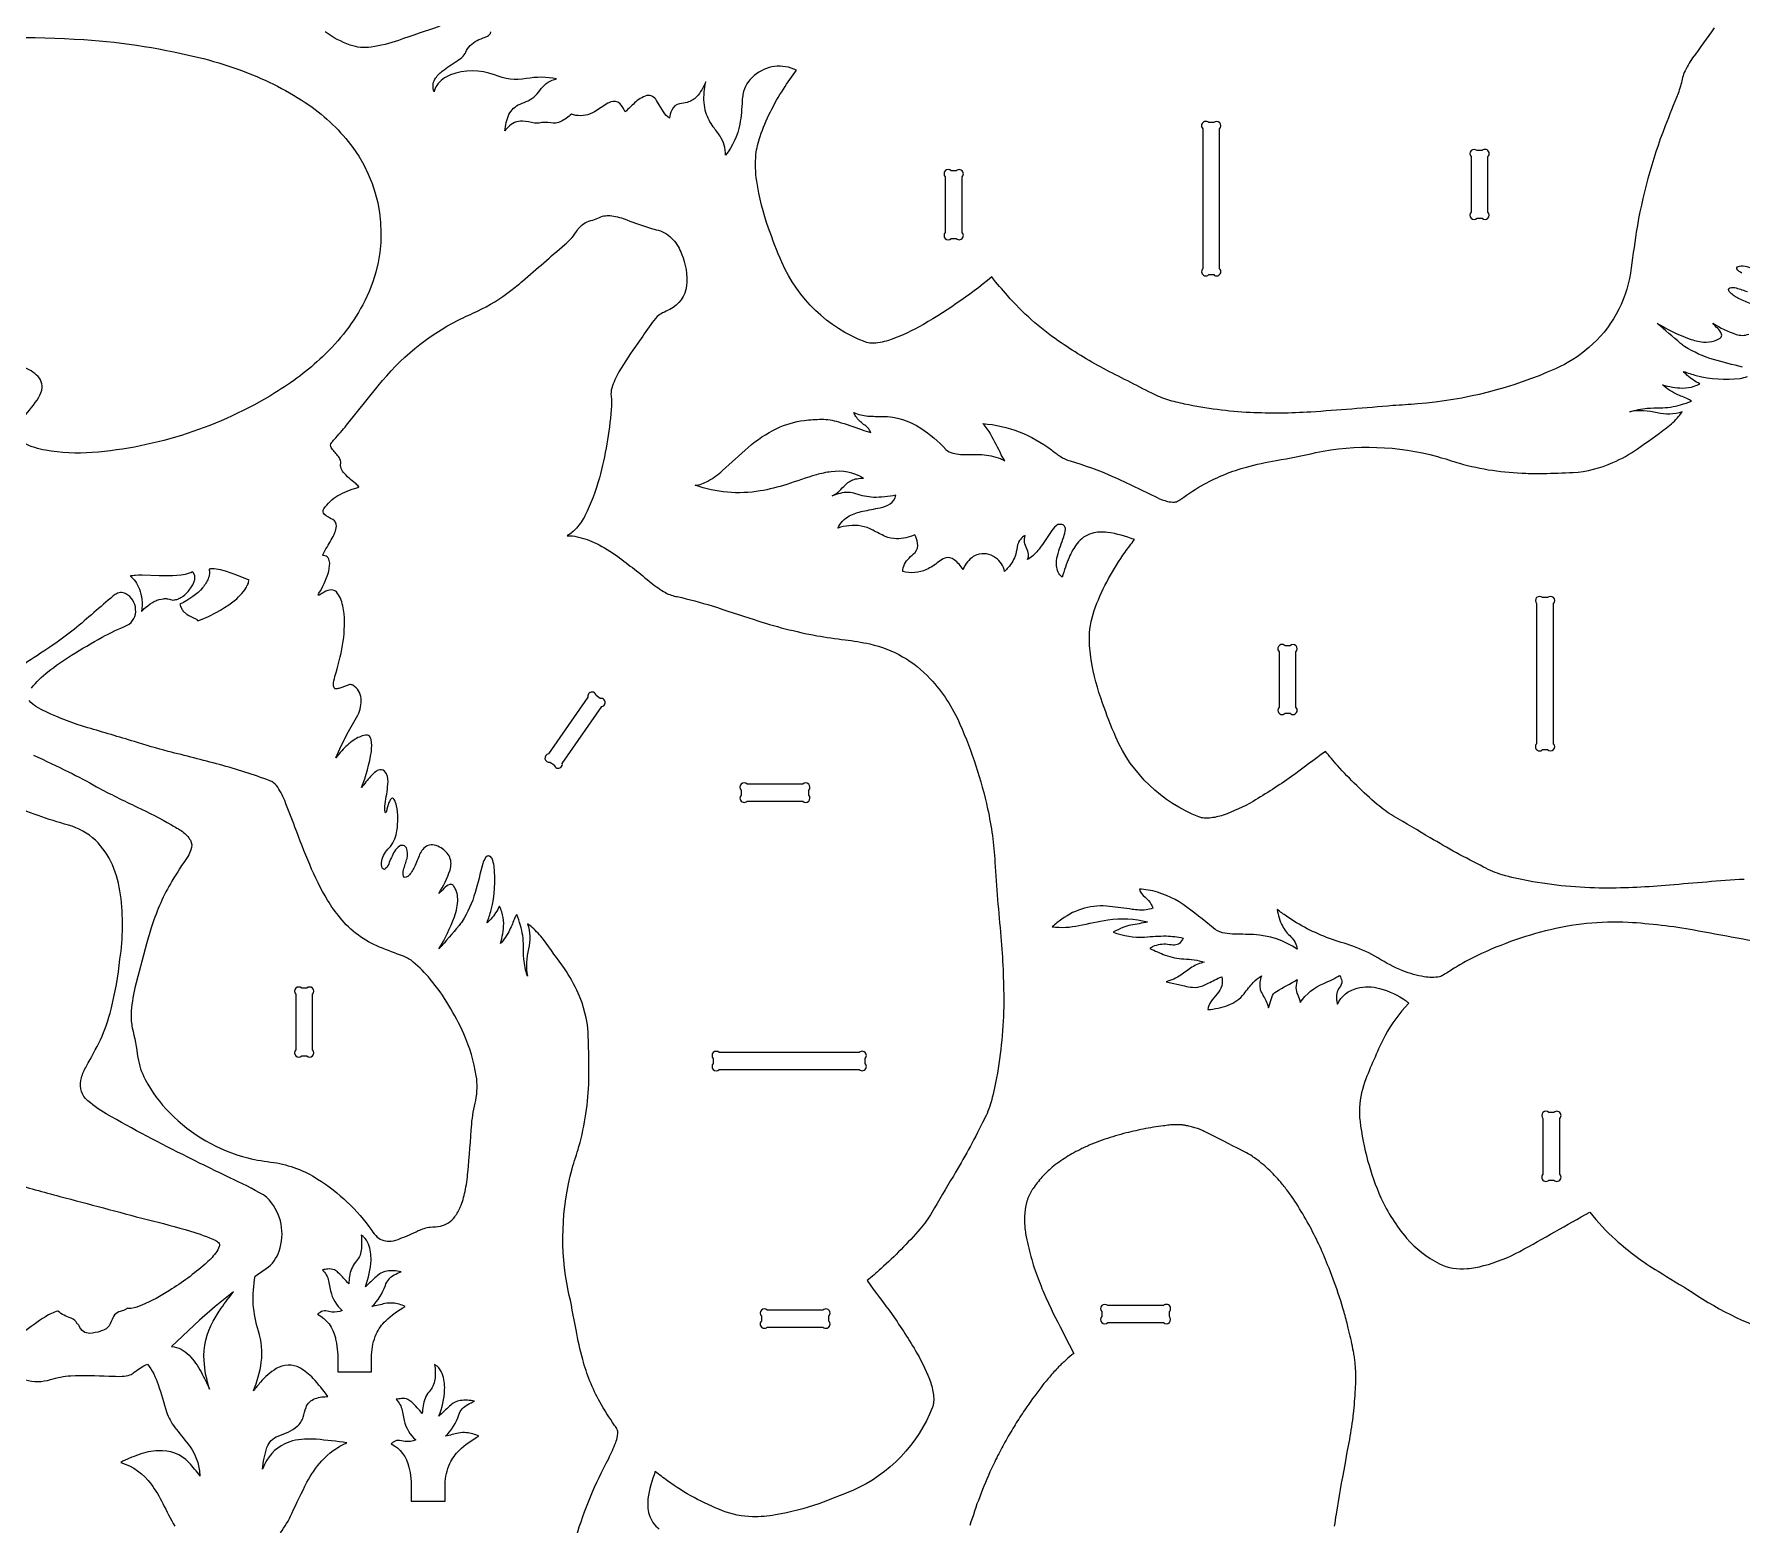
# Model space of a CAD drawing. Extents: x 49 to 80.6, y 29 to 55.4.
# Drawn here: x 61.24 to 73.88, y 35.57 to 46.6 of the extents above; entities that cross this region are included whole.
import ezdxf

# ---------------------------------------------------------------- set-up
doc = ezdxf.new("R2010")
doc.units = 0
doc.header["$MEASUREMENT"] = 0
doc.layers.get('0').update_dxf_attribs({"linetype": 'CONTINUOUS'})

msp = doc.modelspace()

# ---------------------------------------------------------------- linework, layer by layer
for points in [[(64.246, 46.663, 0.003925), (63.94, 46.559, -0.047624), (63.739, 46.509, -0.122497), (63.583, 46.524, -0.073814), (63.398, 46.622, -0.089923)], [(73.678, 46.651, -0.001808), (73.519, 46.43, 0.048267), (73.456, 46.32, 0.053543), (73.442, 46.273, -0.032799), (73.411, 46.166, -0.001182), (73.315, 45.926, 0.050203), (73.101, 45.139, -0.001096), (73.058, 44.837, -0.179531), (72.75, 44.285, -0.075982), (72.504, 44.129, -0.086689), (71.482, 43.869, -0.006698), (71.3, 43.856, -0.00483), (70.692, 43.808, -0.025308), (70.244, 43.804, -0.039353), (69.759, 43.867, -0.013854), (69.634, 43.898, -0.040061), (69.517, 43.947, -0.00145), (69.158, 44.13, -0.025729), (68.826, 44.333, -0.060129), (68.447, 44.671, -0.015158), (68.331, 44.808, -0.044175), (67.79, 44.437, -0.045913), (67.566, 44.338, -0.079791), (67.441, 44.318, -0.074661), (67.394, 44.327, -0.198744), (66.777, 44.917, -0.010998), (66.679, 45.168, -0.047383), (66.592, 45.517, -0.060687), (66.586, 45.714, -0.057482), (66.617, 45.848, -0.062522), (66.79, 46.199, -0.017087), (66.885, 46.338, 0.300286), (66.574, 46.299, 0.184286), (66.49, 46.159, 0.032509), (66.484, 46.114, -0.028759), (66.467, 45.938, -0.125891), (66.36, 45.709, 0.158118), (66.32, 45.851, 0.012289), (66.27, 45.919, -0.079871), (66.216, 46.024, -0.091742), (66.203, 46.175, -0.025713), (66.214, 46.252, -0.084534), (66.147, 46.141, -0.134701), (66.077, 46.1, -0.016605), (66.021, 46.09, 0.2525), (65.963, 46.042, 0.059575), (65.945, 45.982, -0.07477), (65.903, 46.029), (65.85, 46.115, 0.318047), (65.778, 46.15, 0.115857), (65.688, 46.096, 0.017302), (65.619, 46.029, 0.1015), (65.578, 46.091, 0.282727), (65.512, 46.103, 0.045738), (65.491, 46.093), (65.391, 46.031, -0.18395), (65.253, 46.004, -0.049964), (65.221, 46.014, -0.067609), (65.142, 45.958, -0.167125), (65.067, 45.948, 0.112454), (64.981, 45.947, -0.06006), (64.946, 45.947, 0.031409), (64.858, 45.96, 0.224368), (64.751, 45.917, 0.043079), (64.728, 45.889, -0.093148), (64.758, 46.01, -0.173538), (64.84, 46.088, 0.009954), (64.899, 46.112, 0.132246), (64.997, 46.202, -0.191244), (65.111, 46.274, 0.094208), (64.887, 46.276, -0.15346), (64.65, 46.305, 0.17786), (64.325, 46.303, 0.151126), (64.224, 46.226, 0.082325), (64.204, 46.179, -0.241662), (64.21, 46.271, -0.092711), (64.264, 46.331, -0.019299), (64.373, 46.406, 0.042738), (64.419, 46.443, 0.082819), (64.443, 46.483, -0.170782), (64.536, 46.565, -0.005428), (64.598, 46.589, 0.234932), (64.624, 46.621, 0.35305)], [(60.458, 46.559, -0.032685), (61.612, 46.565, -0.04507), (62.496, 46.424, -0.023575), (62.797, 46.329, -0.058692), (63.277, 46.081, -0.080834), (63.603, 45.766, -0.283166), (63.691, 44.631, -0.088092), (63.378, 44.218, -0.05292), (63.026, 43.95, -0.118379), (61.674, 43.508, -0.059823), (61.328, 43.525, -0.074183), (61.172, 43.576, -0.043802)], [(65.255, 35.484, -0.049842), (65.496, 36.064, 0.025525), (65.548, 36.182, 0.033711), (65.561, 36.228, 0.046653), (65.563, 36.263, 0.087821), (65.56, 36.277, 0.044113), (65.54, 36.309, -0.023513), (65.43, 36.482, -0.05953), (65.304, 36.796, -0.0271), (65.255, 37.016, 0.007058), (65.197, 37.307, -0.118436), (65.226, 38.208, -0.00786), (65.276, 38.372, 0.061214), (65.349, 38.864, 0.012751), (65.35, 38.99, 0.00818), (65.344, 39.213, 0.089353), (65.271, 39.507, 0.051449), (65.168, 39.689, 0.005478), (65.013, 39.905, 0.046223), (64.93, 39.994, 0.026547), (64.895, 40.02, -0.139855), (64.903, 39.836, 0.096415), (64.894, 39.633, -0.049384), (64.868, 39.762, -0.020224), (64.866, 39.857, 0.067289), (64.843, 40.009, 0.014824), (64.816, 40.09, 0.05435), (64.802, 40.065, -0.011044), (64.763, 39.975, -0.063442), (64.695, 39.874, 0.065799), (64.719, 40.022, 0.087486), (64.705, 40.11, 0.025091), (64.688, 40.151, -0.067829), (64.624, 40.056, -0.031851), (64.596, 40.029, 0.018936), (64.627, 40.124, 0.088965), (64.648, 40.448, 0.056015), (64.633, 40.503, 0.243935), (64.61, 40.523, 0.265649), (64.585, 40.511, 0.077454), (64.564, 40.466, -0.005669), (64.508, 40.253, -0.069677), (64.411, 40.038, -0.023659), (64.389, 40.008, -0.004465), (64.24, 39.835, 0.043572), (64.354, 40.073, 0.087449), (64.379, 40.206, 0.146573), (64.348, 40.303, 0.17072), (64.33, 40.313, 0.114481), (64.32, 40.312, 0.107313), (64.277, 40.282, -0.047605), (64.238, 40.246, 0.066233), (64.322, 40.419, 0.174072), (64.32, 40.513, 0.142602), (64.256, 40.582, 0.075809), (64.205, 40.604, 0.288194), (64.121, 40.572, 0.073331), (64.097, 40.535, -0.014135), (64.059, 40.442, -0.085914), (64.014, 40.376, -0.162564), (63.99, 40.364, -0.31879), (63.977, 40.374, -0.128668), (63.977, 40.42, 0.008326), (64.004, 40.505, 0.159985), (63.999, 40.582, 0.216479), (63.977, 40.6, 0.216479), (63.949, 40.596, 0.132103), (63.91, 40.557, 0.032337), (63.868, 40.463, -0.154521), (63.837, 40.424, -0.348588), (63.823, 40.429, -0.119184), (63.816, 40.444, -0.186766), (63.844, 40.55, -0.024243), (63.881, 40.594, 0.13028), (63.929, 40.71, 0.086554), (63.926, 40.895, 0.079179), (63.909, 40.94, 0.209238), (63.895, 40.95, 0.239226), (63.884, 40.944, 0.05888), (63.87, 40.919, 0.019497), (63.851, 40.852, -0.098553), (63.845, 40.841, -0.345791), (63.843, 40.842, -0.099093), (63.841, 40.909, 0.019902), (63.862, 41.054, 0.117088), (63.852, 41.131, 0.234621), (63.814, 41.161, 0.197162), (63.775, 41.149, 0.052412), (63.734, 41.112, 0.007679), (63.666, 41.029, 0.055985), (63.74, 41.297, 0.069328), (63.738, 41.384, 0.109173), (63.726, 41.409, 0.235841), (63.695, 41.417, 0.103218), (63.61, 41.381, 0.066248), (63.52, 41.301, 0.015289), (63.476, 41.249, -0.020164), (63.561, 41.426, 0.009044), (63.639, 41.566, 0.140338), (63.664, 41.689, 0.234832), (63.603, 41.786, 0.119377), (63.58, 41.792, -0.00716), (63.5, 41.763, -0.12957), (63.472, 41.761, -0.258637), (63.461, 41.774, -0.074854), (63.459, 41.788, -0.051564), (63.47, 41.852, 0.030476), (63.527, 42.083, 0.060498), (63.538, 42.314, 0.075638), (63.51, 42.431, 0.066103), (63.481, 42.477, 0.193801), (63.445, 42.492, 0.128838), (63.391, 42.476, 0.030521), (63.358, 42.455, -0.149217), (63.347, 42.452), (63.347, 42.453, -0.090408), (63.352, 42.468, 0.059639), (63.42, 42.613, 0.067073), (63.431, 42.689, 0.123991), (63.419, 42.73, 0.247435), (63.386, 42.746, -0.229764), (63.382, 42.747, -0.229764), (63.381, 42.751, -0.072169), (63.412, 42.809, 0.037646), (63.47, 42.916, 0.06957), (63.481, 42.964, 0.294773), (63.454, 43.013, -0.049), (63.391, 43.052, -0.359267), (63.388, 43.091, -0.115064), (63.492, 43.19, -0.071203), (63.633, 43.247, 0.145461), (63.646, 43.255, 0.244545), (63.645, 43.258, 0.057787), (63.62, 43.282, -0.060573), (63.533, 43.362, -0.093434), (63.513, 43.402, -0.081844), (63.513, 43.428, 0.152435), (63.501, 43.471, 0.029721), (63.452, 43.532, -0.159261), (63.438, 43.563, -0.174633), (63.446, 43.582, -0.037045), (63.465, 43.605, 0.011505), (63.556, 43.711), (63.791, 44.003, -0.108072), (64.383, 44.489, -0.008279), (64.526, 44.555, 0.054045), (64.771, 44.707, 0.014517), (64.859, 44.778, -0.001515), (65.172, 45.048, 0.05843), (65.253, 45.136, -0.028642), (65.277, 45.172, -0.163815), (65.378, 45.229, 0.033968), (65.427, 45.249, -0.138644), (65.519, 45.261, -0.057074), (65.631, 45.23, 0.016952), (65.805, 45.169, 0.010434), (65.863, 45.154, -0.152282), (65.973, 45.084, -0.087984), (66.036, 44.979, -0.123442), (66.072, 44.742, -0.252877), (65.949, 44.568, -0.007399), (65.895, 44.542, 0.058507), (65.856, 44.515, 0.039309), (65.807, 44.455, 0.002906), (65.713, 44.318, 0.03059), (65.572, 44.106, 0.052563), (65.519, 43.986, 0.100821), (65.514, 43.925, -0.042062), (65.515, 43.827, -0.043878), (65.427, 43.321, -0.046566), (65.32, 43.041, -0.052273), (65.259, 42.95, -0.078492), (65.19, 42.893, -0.062905), (65.264, 42.885, -0.062239), (65.406, 42.835, -0.042794), (65.561, 42.741, -0.010901), (65.811, 42.545, 0.039136), (65.916, 42.472, 0.086512), (66.004, 42.442, -0.021386), (66.263, 42.373, -0.003617), (66.572, 42.272, 0.03319), (67.037, 42.153, 0.013674), (67.246, 42.123, -0.018992), (67.429, 42.092, -0.153252), (67.875, 41.835, -0.086144), (68.096, 41.499, -0.04804), (68.301, 40.871, -0.039046), (68.355, 40.478, 0.008145), (68.399, 39.925, -0.020963), (68.42, 39.441, -0.042897), (68.367, 38.881, -0.018722), (68.322, 38.688, -0.048143), (68.264, 38.551, -0.019075), (68.047, 38.154, 0.001035), (67.888, 37.884, -0.043187), (67.8, 37.762, -0.030118), (67.512, 37.469, -0.012563), (67.408, 37.38, -0.00281), (67.594, 37.129, -0.021316), (67.778, 36.843, -0.047164), (67.88, 36.623, -0.050781), (67.901, 36.522, -0.052075), (67.9, 36.47, -0.04685), (67.893, 36.444, -0.198744), (67.303, 35.827, -0.010935), (67.051, 35.729, -0.041773), (66.731, 35.646, -0.038529), (66.56, 35.632, -0.085425), (66.339, 35.677, -0.063089), (65.932, 35.898, -0.013884), (65.841, 35.967, 0.057371), (65.787, 35.766, 0.097586), (65.795, 35.65, 0.159769), (65.87, 35.542, 0.065779)], [(73.884, 44.837, -0.154478), (73.846, 44.868, -0.348708), (73.85, 44.882, -0.119073), (73.865, 44.889, -0.186777), (73.971, 44.861, -0.02424)], [(73.956, 44.607, -0.014116), (73.863, 44.646, -0.085903), (73.798, 44.691, -0.162536), (73.785, 44.714, -0.318767), (73.795, 44.728, -0.128668), (73.841, 44.727, 0.008322), (73.926, 44.7, 0.159989)], [(73.887, 44.141, -0.005662), (73.674, 44.196, -0.069674), (73.459, 44.294, -0.023677), (73.43, 44.316, -0.004547), (73.257, 44.464, 0.041918), (73.494, 44.35, 0.053763), (73.598, 44.326, 0.090467), (73.681, 44.335, 0.074055), (73.723, 44.356, 0.323043), (73.733, 44.385, 0.107249), (73.703, 44.428, -0.047536), (73.668, 44.466, 0.066235), (73.841, 44.383, 0.174076), (73.934, 44.385, 0.165589)], [(61.15, 43.752, 0.02763), (61.266, 43.897, 0.092193), (61.3, 43.971, 0.288349), (61.261, 44.082, 0.124217), (61.145, 44.145, 0.045844)], [(73.9, 40.35, 0.008145), (73.347, 40.306, -0.020963), (72.863, 40.285, -0.042897), (72.302, 40.338, -0.018722), (72.109, 40.383, -0.048143), (71.972, 40.441, -0.019075), (71.576, 40.658, 0.001035), (71.305, 40.817, -0.043187), (71.184, 40.905, -0.030118), (70.89, 41.192, -0.012563), (70.801, 41.297, -0.00281), (70.55, 41.111, -0.021315), (70.265, 40.927, -0.047162), (70.044, 40.825, -0.050789), (69.943, 40.803, -0.05206), (69.891, 40.805, -0.046857), (69.865, 40.812, -0.198745), (69.249, 41.402, -0.01093), (69.151, 41.653, -0.041772), (69.067, 41.974, -0.038529), (69.054, 42.145, -0.085426), (69.099, 42.366, -0.063091), (69.319, 42.772, -0.013883), (69.388, 42.864, 0.057374), (69.188, 42.918, 0.097611), (69.072, 42.91, 0.159709), (68.963, 42.835, 0.065673), (68.904, 42.733, 0.031548), (68.853, 42.586, -0.212601), (68.811, 42.671, -0.076499), (68.818, 42.745, -0.024331), (68.864, 42.884, 0.045374), (68.877, 42.94, 0.426261), (68.847, 42.976, 0.045597), (68.82, 42.976, 0.091521), (68.777, 42.931), (68.706, 42.827, -0.05877), (68.635, 42.744, -0.040797), (68.597, 42.716, 0.228724), (68.591, 42.797, -0.208803), (68.578, 42.895, 0.204624), (68.522, 42.825, -0.016988), (68.509, 42.756, -0.107421), (68.453, 42.658, -0.022471), (68.425, 42.627, 0.218705), (68.36, 42.73, 0.242788), (68.221, 42.752, 0.171212), (68.135, 42.675, 0.03426), (68.119, 42.644, 0.081277), (68.054, 42.715, 0.257911), (67.985, 42.727, 0.078076), (67.938, 42.7, -0.053308), (67.848, 42.642, -0.165221), (67.672, 42.627, -0.181195), (67.719, 42.728, 0.021516), (67.764, 42.77, 0.230596), (67.782, 42.838, 0.065119), (67.762, 42.9, -0.102309), (67.627, 42.87, -0.09166), (67.543, 42.888, -0.02435), (67.452, 42.934, 0.15666), (67.274, 42.967, 0.053699), (67.192, 42.949, -0.165936), (67.277, 43.039, -0.068075), (67.377, 43.074, -0.004735), (67.505, 43.1, 0.086735), (67.58, 43.129, 0.20593), (67.622, 43.193, -0.057828), (67.456, 43.177, -0.079949), (67.326, 43.204, 0.148824), (67.209, 43.206, 0.024726), (67.151, 43.187, 0.067012), (67.214, 43.235, -0.012767), (67.258, 43.279, -0.142006), (67.334, 43.315, -0.037827), (67.383, 43.32, 0.165969), (67.142, 43.366, 0.039609), (67.033, 43.344, 0.008306), (66.814, 43.272, -0.030814), (66.618, 43.224, -0.124758), (66.137, 43.266, 0.102561), (66.231, 43.297, 0.056959), (66.339, 43.375, -0.005461), (66.529, 43.547, -0.063263), (66.74, 43.687, -0.079246), (66.943, 43.746, -0.027955), (67.072, 43.755, -0.072759), (67.196, 43.736, -0.014972), (67.367, 43.678, 0.011768), (67.436, 43.657, 0.164846), (67.383, 43.717, -0.068303), (67.326, 43.775, -0.044931), (67.31, 43.804, 0.076653), (67.415, 43.779, 0.025143), (67.523, 43.776, -0.148872), (67.806, 43.69, -0.057644), (67.992, 43.532, 0.136902), (68.043, 43.504, 0.059335), (68.1, 43.495, -0.010068), (68.257, 43.493, -0.084223), (68.395, 43.464, -0.030098), (68.429, 43.448), (68.402, 43.492, 0.018211), (68.325, 43.642, 0.051838), (68.266, 43.723, -0.143391), (68.774, 43.528, 0.015732), (68.837, 43.481, 0.078371), (68.912, 43.447, -0.034724), (69.225, 43.332, -0.013947), (69.555, 43.175, 0.042721), (69.631, 43.147, 0.067123), (69.684, 43.142, 0.074243), (69.698, 43.145, 0.05009), (69.731, 43.164, -0.024201), (69.904, 43.275, -0.059496), (70.217, 43.401, -0.027114), (70.437, 43.449, 0.00707), (70.729, 43.508, -0.118436), (71.63, 43.479, -0.00786), (71.793, 43.429, 0.061213), (72.285, 43.355, 0.012752), (72.412, 43.354, 0.00818), (72.634, 43.361, 0.089353), (72.928, 43.434, 0.051449), (73.111, 43.536, 0.005478), (73.326, 43.692, 0.046223), (73.415, 43.775, 0.026547), (73.441, 43.81, -0.139855), (73.257, 43.802, 0.096415), (73.054, 43.811, -0.049385), (73.183, 43.836, -0.020223), (73.278, 43.839, 0.067295), (73.43, 43.862, 0.014774), (73.511, 43.888, 0.044139), (73.496, 43.898, 0.009954), (73.41, 43.936, -0.071673), (73.296, 44.01, 0.066243), (73.443, 43.986, 0.087484), (73.531, 44, 0.025089), (73.573, 44.017, -0.067829), (73.477, 44.081, -0.031851), (73.451, 44.109, 0.018936), (73.546, 44.078, 0.088966), (73.87, 44.057, 0.05601), (73.924, 44.072, 0.243836)], [(61.223, 41.765, -0.0556), (61.346, 41.886, -0.030559), (61.521, 42.008, -0.016237), (61.747, 42.142, -0.021217), (61.932, 42.23, 0.311182), (61.995, 42.348, 0.252688), (61.923, 42.464, 0.271322), (61.843, 42.458, 0.039668), (61.828, 42.447, -0.000799), (61.542, 42.201, -0.020858), (61.384, 42.085, -0.002371), (61.011, 41.838, 0.013297)], [(61.24, 41.27, 0.002365), (61.498, 41.146, -0.017758), (61.706, 41.035, 0.013843), (62.006, 40.885, -0.018799), (62.26, 40.753, -0.012103), (62.341, 40.704, -0.089513), (62.4, 40.639, -0.222177), (62.404, 40.569, -0.054054), (62.381, 40.519, 0.014394), (62.263, 40.337, 0.055203), (62.116, 40.007, 0.011763), (62.076, 39.873), (61.99, 39.546, 0.050413), (61.961, 39.351, 0.056514), (61.97, 39.251, -0.028333), (62.011, 39.031, 0.079755), (62.066, 38.868, 0.076158), (62.247, 38.622, 0.136497), (62.826, 38.288, 0.034232), (63.018, 38.255, -0.10269), (63.342, 38.132, -0.099507), (63.742, 37.752, 0.054189), (63.783, 37.703, 0.214463), (63.885, 37.673, 0.075476), (63.954, 37.691, 0.005584), (64.087, 37.75, -0.07178), (64.176, 37.777, 0.046839), (64.251, 37.783, 0.176212), (64.357, 37.853, 0.075602), (64.398, 37.925, 0.046443), (64.433, 38.039, 0.027252), (64.454, 38.181, 0.005702), (64.482, 38.539, -0.035125), (64.512, 38.714, 0.090069), (64.516, 38.896, 0.06898), (64.423, 39.206, 0.068717), (64.176, 39.611, 0.039769), (64.05, 39.738, 0.075512), (63.977, 39.781, -0.004503), (63.801, 39.848, -0.125054), (63.508, 40.066, -0.038275), (63.416, 40.195, -0.036786), (63.283, 40.46, -0.009838), (63.174, 40.737, 0.003198), (63.098, 40.933, 0.065239), (63.037, 41.044, 0.141225), (62.989, 41.079, 0.027894), (62.616, 41.199, 0.001515), (62.236, 41.297, -0.0137), (61.986, 41.369, 0.003085), (61.641, 41.472, -0.039903), (61.328, 41.591, -0.016897), (61.262, 41.626, -0.079079), (61.208, 41.673, -0.25982)], [(63.066, 35.514, 0.055213), (63.151, 35.656, -0.012702), (63.263, 35.888, -0.058325), (63.372, 36.046, -0.104148), (63.558, 36.18, 0.010933), (63.331, 36.206, 0.073772), (63.157, 36.194, 0.198337), (62.966, 36.051, 0.042453), (62.933, 35.985, -0.04715), (62.967, 36.145, -0.093243), (62.998, 36.198, -0.117228), (63.049, 36.229, 0.084754), (63.191, 36.302, 0.147592), (63.235, 36.37, -0.010356), (63.256, 36.441, -0.233312), (63.323, 36.507, -0.05193), (63.374, 36.519, -0.010674), (63.418, 36.523, 0.024877), (63.309, 36.656, 0.07386), (63.211, 36.734, 0.268812), (63.036, 36.729, 0.086636), (62.919, 36.628, 0.012602), (62.868, 36.565, 0.05932), (62.925, 36.777, 0.106272), (62.904, 37.006, -0.054463), (62.866, 37.206, -0.057709), (62.879, 37.414), (62.962, 37.469, 0.158148), (63.057, 37.599, 0.271021), (62.984, 37.977, 0.06059), (62.942, 38.014, 0.020769), (62.691, 38.142, -0.006683), (62.382, 38.294, -0.015473), (61.778, 38.614, -0.06454), (61.624, 38.727, -0.24301), (61.593, 38.882, -0.05394), (61.631, 38.967, 0.012238), (61.734, 39.163, 0.051078), (61.813, 39.388, 0.033761), (61.879, 39.759, 0.07051), (61.883, 40.236, 0.064), (61.823, 40.457, 0.09958), (61.697, 40.639, 0.120594), (61.497, 40.751, -0.038351), (61.054, 40.91, 0.054843)], [(74.015, 39.884, -0.000542), (73.531, 39.973, 0.029527), (73.042, 40.031, 0.075245), (72.43, 39.968, 0.059143), (71.853, 39.749, 0.014741), (71.741, 39.684, -0.008216), (71.663, 39.635, -0.073357), (71.646, 39.629, -0.090315), (71.532, 39.629, -0.05967), (71.375, 39.673, -0.047653), (71.19, 39.768, 0.052238), (71.004, 39.855, -0.002306), (70.831, 39.913, -0.066468), (70.512, 40.078, -0.009731), (70.444, 40.126, 0.075674), (70.482, 40.005, 0.086057), (70.546, 39.925, -0.150846), (70.593, 39.833, 0.13428), (70.269, 39.941, 0.004116), (70.112, 39.945, -0.038767), (70.038, 39.955, -0.097376), (69.97, 39.99, 0.01714), (69.749, 40.163, 0.108074), (69.488, 40.271, 0.026603), (69.424, 40.278, 0.181342), (69.467, 40.218, -0.088756), (69.512, 40.164, -0.049923), (69.523, 40.136, -0.105506), (69.422, 40.123, -0.02449), (69.371, 40.128, 0.002437), (69.204, 40.15, 0.187304), (68.849, 40.055, 0.033424), (68.779, 39.998, 0.075821), (68.977, 40.008, -0.010713), (69.191, 40.05, -0.100749), (69.484, 40.035, -0.023208), (69.361, 40.011, 0.055407), (69.302, 39.994, 0.016735), (69.23, 39.959, 0.100305), (69.463, 39.923, -0.020285), (69.623, 39.931, -0.054868), (69.747, 39.915, -0.127164), (69.721, 39.876, -0.155265), (69.685, 39.863, -0.042266), (69.633, 39.868, 0.136045), (69.524, 39.852, 0.044675), (69.502, 39.838, 0.015221), (69.615, 39.789, 0.081343), (69.753, 39.761, -0.067786), (69.904, 39.737, 0.090804), (69.813, 39.699, 0.012449), (69.731, 39.642, -0.097633), (69.621, 39.592), (69.757, 39.561, 0.02432), (69.818, 39.551, 0.122411), (69.893, 39.563, 0.033681), (69.932, 39.581, -0.017239), (70.033, 39.629, -0.1182), (70.033, 39.562, -0.100556), (69.999, 39.502, 0.039369), (69.952, 39.444, 0.09971), (69.93, 39.386, 0.065085), (70.082, 39.418, 0.13038), (70.199, 39.503, -0.026532), (70.267, 39.587, -0.069909), (70.327, 39.635, 0.137772), (70.317, 39.541, 0.059571), (70.326, 39.515, -0.032504), (70.369, 39.431, -0.030661), (70.379, 39.399), (70.404, 39.476, -0.17415), (70.438, 39.521, 0.001615), (70.593, 39.608, 0.06923), (70.583, 39.548, 0.116422), (70.596, 39.495, -0.087205), (70.614, 39.438, -0.151257), (70.79, 39.58, 0.037241), (70.906, 39.639, -0.100703), (70.922, 39.598, -0.182424), (70.905, 39.549, 0.190192), (70.884, 39.458, 0.04589), (70.89, 39.427, -0.223597), (71.036, 39.545, -0.13255), (71.202, 39.543, -0.085249), (71.399, 39.45, -0.058072), (71.416, 39.433, -0.330324), (71.416, 39.43, 0.069332), (71.242, 39.194, 0.019577), (71.1, 38.873, 0.070486), (71.053, 38.662, 0.050355), (71.057, 38.559, 0.074491), (71.212, 37.993, 0.070879), (71.402, 37.694, 0.092875), (71.644, 37.505, 0.137869), (71.85, 37.469, 0.045287), (71.972, 37.491, 0.059458), (72.24, 37.597, 0.005917), (72.5, 37.742, -0.003183), (72.759, 37.888, 0.049474), (72.95, 37.682, 0.044023), (73.263, 37.449, 0.002318), (73.516, 37.295, 0.153583), (74.928, 36.868, 0.027756)], [(61.071, 38.104, 0.006146), (61.434, 38.004, 0.000421), (62.08, 37.832, -0.010892), (62.401, 37.747, -0.032951), (62.588, 37.677, -0.085529), (62.613, 37.655, -0.233583), (62.614, 37.632, -0.096698), (62.588, 37.585, -0.048428), (62.509, 37.503, -0.044512), (62.246, 37.308, -0.041707), (62.041, 37.198, -0.052969), (61.963, 37.174, -0.092075), (61.932, 37.176, -0.155289), (61.894, 37.156, 0.119259), (61.848, 37.135, 0.131194), (61.821, 37.093, -0.10661), (61.787, 37.033, -0.124074), (61.736, 37.006, -0.072134), (61.656, 36.99, -0.135686), (61.608, 37.003, -0.12044), (61.576, 37.046, 0.188777), (61.562, 37.06, 0.213734), (61.517, 37.103, -0.09507), (61.42, 37.154, 0.08914), (61.327, 37.113, 0.078884), (61.02, 36.85, 0.061034)], [(61.179, 36.646, 0.144851), (61.365, 36.648, -0.064584), (61.515, 36.676, -0.02396), (61.797, 36.673, 0.010942), (61.895, 36.672, 0.055962), (61.953, 36.682, 0.07914), (61.985, 36.702, -0.052165), (62.082, 36.763, -0.084155), (62.162, 36.611, -0.008025), (62.224, 36.409, 0.088695), (62.285, 36.294, 0.010388), (62.384, 36.17, -0.131415), (62.465, 35.985, -0.022618), (62.471, 35.934, 0.034035), (62.389, 36.034, 0.222365), (62.162, 36.121, 0.077202), (62.017, 36.092, 0.033489), (61.885, 36.035, -0.16024), (62.109, 35.874, -0.042213), (62.196, 35.731, 0.016691), (62.285, 35.562, 0.072661)]]:
    msp.add_lwpolyline(points, format="xyb")
for points in [[(69.893, 45.905), (69.893, 44.869, 1), (69.937, 44.825), (69.974, 44.825, 1), (70.018, 44.869), (70.018, 45.905, 1), (69.974, 45.95), (69.937, 45.95, 1)], [(71.879, 45.699), (71.879, 45.287, 1), (71.923, 45.243), (71.96, 45.243, 1), (72.004, 45.287), (72.004, 45.699, 1), (71.96, 45.743), (71.923, 45.743, 1)], [(67.987, 45.549), (67.987, 45.137, 1), (68.031, 45.093), (68.068, 45.093, 1), (68.112, 45.137), (68.112, 45.549, 1), (68.068, 45.593), (68.031, 45.593, 1)], [(72.364, 42.391), (72.364, 41.354, 1), (72.408, 41.31), (72.445, 41.31, 1), (72.489, 41.354), (72.489, 42.391, 1), (72.445, 42.435), (72.408, 42.435, 1)], [(70.458, 42.034), (70.458, 41.623, 1), (70.502, 41.579), (70.539, 41.579, 1), (70.583, 41.623), (70.583, 42.034, 1), (70.539, 42.079), (70.502, 42.079, 1)], [(65.342, 41.699), (65.05, 41.279, 1), (65.061, 41.217), (65.092, 41.197, 1), (65.153, 41.208), (65.445, 41.628, 1), (65.434, 41.689), (65.404, 41.71, 1)], [(66.521, 40.929), (66.932, 40.929, 1), (66.977, 40.973), (66.977, 41.01, 1), (66.932, 41.054), (66.521, 41.054, 1), (66.477, 41.01), (66.477, 40.973, 1)], [(63.18, 39.5), (63.18, 39.088, 1), (63.224, 39.044), (63.261, 39.044, 1), (63.305, 39.088), (63.305, 39.5, 1), (63.261, 39.544), (63.224, 39.544, 1)], [(66.314, 38.943), (67.35, 38.943, 1), (67.395, 38.987), (67.395, 39.024, 1), (67.35, 39.068), (66.314, 39.068, 1), (66.27, 39.024), (66.27, 38.987, 1)], [(72.411, 38.58), (72.411, 38.168, 1), (72.455, 38.124), (72.492, 38.124, 1), (72.536, 38.168), (72.536, 38.58, 1), (72.492, 38.624), (72.455, 38.624, 1)], [(63.491, 36.706), (63.741, 36.706), (63.741, 36.831, -0.090549), (63.776, 36.985, -0.093385), (63.846, 37.083, -0.064919), (63.991, 37.189, 0.07327), (63.898, 37.214, 0.07207), (63.84, 37.21, 0.005783), (63.744, 37.188, 0.123911), (63.843, 37.345, -0.184966), (63.908, 37.422, -0.039036), (63.959, 37.446, 0.075561), (63.853, 37.451, 0.153549), (63.775, 37.409, 0.003489), (63.695, 37.335, 0.081362), (63.737, 37.532, 0.091996), (63.719, 37.65, 0.110457), (63.682, 37.705, 0.061375), (63.664, 37.718, -0.051974), (63.665, 37.606, -0.158753), (63.622, 37.516, 0.133981), (63.578, 37.411, 0.02712), (63.572, 37.356, 0.024975), (63.495, 37.439, 0.056066), (63.466, 37.459, 0.151507), (63.418, 37.466, 0.011613), (63.378, 37.46, -0.141205), (63.423, 37.378), (63.438, 37.304, 0.158802), (63.524, 37.159, -0.113769), (63.446, 37.148), (63.403, 37.157, 0.176275), (63.361, 37.145, 0.030081), (63.341, 37.132, -0.222578), (63.473, 36.958, -0.024043), (63.481, 36.917, -0.016694), (63.491, 36.831)], [(62.719, 37.297), (62.583, 37.189), (62.467, 37.087), (62.261, 36.893, -0.176686), (62.39, 36.829, -0.070342), (62.479, 36.704, -0.019372), (62.542, 36.577, -0.058978), (62.501, 36.788, -0.145471), (62.569, 37.08, -0.027806), (62.629, 37.177, -0.011486)], [(66.67, 37.037), (67.082, 37.037, 1), (67.126, 37.081), (67.126, 37.118, 1), (67.082, 37.162), (66.67, 37.162, 1), (66.626, 37.118), (66.626, 37.081, 1)], [(69.146, 37.151), (69.146, 37.114, 1), (69.19, 37.07), (69.602, 37.07, 1), (69.646, 37.114), (69.646, 37.151, 1), (69.602, 37.195), (69.19, 37.195, 1)], [(64.035, 35.748), (64.285, 35.748), (64.285, 35.873, -0.090549), (64.321, 36.027, -0.093385), (64.391, 36.125, -0.064919), (64.536, 36.23, 0.07327), (64.443, 36.255, 0.07207), (64.385, 36.251, 0.005783), (64.289, 36.229, 0.123911), (64.387, 36.387, -0.184966), (64.453, 36.464, -0.039036), (64.504, 36.488, 0.075561), (64.398, 36.493, 0.153549), (64.319, 36.451, 0.003489), (64.24, 36.377, 0.081362), (64.282, 36.574, 0.091996), (64.264, 36.692, 0.110457), (64.227, 36.746, 0.061375), (64.208, 36.759, -0.051974), (64.21, 36.648, -0.158753), (64.167, 36.558, 0.133981), (64.123, 36.453, 0.02712), (64.116, 36.398, 0.024975), (64.039, 36.48, 0.056066), (64.01, 36.501, 0.151507), (63.963, 36.507, 0.011613), (63.923, 36.502, -0.141205), (63.968, 36.419), (63.983, 36.345, 0.158802), (64.068, 36.201, -0.113769), (63.991, 36.189), (63.948, 36.198, 0.176275), (63.906, 36.187, 0.030081), (63.886, 36.173, -0.222578), (64.018, 36, -0.024043), (64.026, 35.959, -0.016694), (64.035, 35.873)]]:
    msp.add_lwpolyline(points, format="xyb", close=True)
for points in [[(62.415, 42.625), (62.403, 42.619), (62.39, 42.615), (62.376, 42.611), (62.362, 42.607), (62.347, 42.604), (62.332, 42.602), (62.301, 42.598), (62.268, 42.596), (62.235, 42.595), (62.168, 42.595), (62.044, 42.6), (62.017, 42.6), (61.993, 42.599), (61.983, 42.598), (61.973, 42.597), (61.964, 42.596), (61.959, 42.595), (61.955, 42.594), (61.96, 42.59), (61.965, 42.586), (61.97, 42.581), (61.975, 42.576), (61.979, 42.571), (61.984, 42.566), (61.993, 42.554), (62.001, 42.541), (62.009, 42.528), (62.017, 42.513), (62.024, 42.497), (62.029, 42.48), (62.034, 42.461), (62.038, 42.442), (62.041, 42.422), (62.042, 42.401), (62.042, 42.378), (62.041, 42.355), (62.038, 42.331), (62.045, 42.339), (62.052, 42.346), (62.059, 42.354), (62.067, 42.361), (62.084, 42.375), (62.102, 42.388), (62.12, 42.399), (62.128, 42.404), (62.137, 42.408), (62.145, 42.412), (62.153, 42.415), (62.161, 42.418), (62.168, 42.42), (62.187, 42.424), (62.202, 42.427), (62.208, 42.428), (62.214, 42.428), (62.219, 42.428), (62.224, 42.428), (62.229, 42.427), (62.234, 42.426), (62.245, 42.424), (62.271, 42.417), (62.279, 42.418), (62.286, 42.419), (62.293, 42.42), (62.299, 42.422), (62.306, 42.424), (62.312, 42.427), (62.318, 42.43), (62.324, 42.432), (62.33, 42.436), (62.336, 42.439), (62.341, 42.443), (62.347, 42.446), (62.357, 42.454), (62.366, 42.463), (62.375, 42.471), (62.383, 42.48), (62.391, 42.489), (62.397, 42.498), (62.403, 42.507), (62.408, 42.515), (62.417, 42.529), (62.423, 42.541), (62.426, 42.548), (62.428, 42.554), (62.43, 42.561), (62.432, 42.567), (62.433, 42.57), (62.433, 42.573), (62.433, 42.577), (62.434, 42.58), (62.434, 42.583), (62.434, 42.586), (62.434, 42.589), (62.433, 42.592), (62.433, 42.595), (62.432, 42.598), (62.431, 42.601), (62.43, 42.604), (62.429, 42.606), (62.428, 42.609), (62.426, 42.612), (62.425, 42.615), (62.423, 42.617), (62.42, 42.62), (62.418, 42.622)], [(62.323, 42.387), (62.325, 42.378), (62.328, 42.37), (62.331, 42.363), (62.334, 42.356), (62.337, 42.35), (62.341, 42.344), (62.345, 42.338), (62.349, 42.333), (62.354, 42.328), (62.358, 42.324), (62.363, 42.32), (62.368, 42.316), (62.373, 42.312), (62.377, 42.309), (62.388, 42.303), (62.427, 42.284), (62.436, 42.28), (62.44, 42.277), (62.443, 42.275), (62.447, 42.272), (62.451, 42.269), (62.452, 42.268), (62.454, 42.267), (62.455, 42.265), (62.456, 42.263), (62.487, 42.275), (62.534, 42.296), (62.591, 42.325), (62.622, 42.342), (62.653, 42.361), (62.685, 42.381), (62.715, 42.403), (62.743, 42.427), (62.757, 42.44), (62.769, 42.452), (62.781, 42.465), (62.792, 42.479), (62.802, 42.492), (62.811, 42.506), (62.816, 42.513), (62.819, 42.521), (62.823, 42.528), (62.826, 42.535), (62.829, 42.543), (62.831, 42.55), (62.833, 42.558), (62.835, 42.565), (62.743, 42.601), (62.661, 42.63), (62.624, 42.64), (62.607, 42.644), (62.591, 42.646), (62.576, 42.648), (62.569, 42.648), (62.563, 42.648), (62.556, 42.648), (62.55, 42.647), (62.545, 42.646), (62.542, 42.646), (62.539, 42.645), (62.54, 42.641), (62.54, 42.636), (62.541, 42.632), (62.541, 42.628), (62.541, 42.623), (62.541, 42.619), (62.541, 42.61), (62.539, 42.602), (62.538, 42.593), (62.535, 42.584), (62.532, 42.575), (62.529, 42.567), (62.525, 42.558), (62.52, 42.549), (62.515, 42.541), (62.509, 42.532), (62.503, 42.524), (62.497, 42.515), (62.49, 42.507), (62.474, 42.491), (62.457, 42.474), (62.438, 42.459), (62.418, 42.443), (62.396, 42.428), (62.373, 42.414), (62.348, 42.4)]]:
    msp.add_lwpolyline(points, close=True)
msp.add_lwpolyline([(70.869, 35.562), (70.872, 35.585), (70.875, 35.608), (70.879, 35.63), (70.882, 35.653), (70.89, 35.699), (70.897, 35.744), (70.905, 35.79), (70.913, 35.835), (70.921, 35.881), (70.929, 35.926), (70.946, 36.017), (70.954, 36.064), (70.963, 36.111), (70.972, 36.158), (70.976, 36.182), (70.981, 36.205), (70.985, 36.229), (70.989, 36.252), (70.992, 36.276), (70.996, 36.299), (71, 36.323), (71.003, 36.347), (71.006, 36.37), (71.007, 36.382), (71.008, 36.394), (71.011, 36.417), (71.013, 36.439), (71.015, 36.462), (71.017, 36.485), (71.019, 36.508), (71.021, 36.53), (71.022, 36.553), (71.023, 36.576), (71.024, 36.599), (71.025, 36.61), (71.025, 36.621), (71.025, 36.633), (71.026, 36.644), (71.026, 36.656), (71.026, 36.667), (71.026, 36.678), (71.025, 36.69), (71.025, 36.701), (71.025, 36.713), (71.024, 36.724), (71.023, 36.735), (71.023, 36.747), (71.022, 36.758), (71.021, 36.768), (71.02, 36.777), (71.019, 36.787), (71.018, 36.797), (71.016, 36.807), (71.015, 36.816), (71.014, 36.826), (71.012, 36.836), (71.011, 36.845), (71.009, 36.855), (71.005, 36.874), (71.001, 36.894), (70.997, 36.913), (70.993, 36.932), (70.989, 36.951), (70.984, 36.97), (70.98, 36.989), (70.97, 37.028), (70.961, 37.066), (70.957, 37.079), (70.954, 37.093), (70.95, 37.107), (70.946, 37.121), (70.943, 37.135), (70.939, 37.148), (70.935, 37.162), (70.931, 37.176), (70.922, 37.203), (70.914, 37.23), (70.905, 37.257), (70.896, 37.284), (70.887, 37.311), (70.877, 37.338), (70.868, 37.365), (70.858, 37.392), (70.848, 37.418), (70.838, 37.445), (70.828, 37.472), (70.817, 37.498), (70.81, 37.517), (70.802, 37.536), (70.794, 37.555), (70.786, 37.574), (70.778, 37.593), (70.769, 37.612), (70.761, 37.631), (70.752, 37.65), (70.743, 37.668), (70.734, 37.687), (70.725, 37.705), (70.716, 37.724), (70.706, 37.742), (70.697, 37.76), (70.687, 37.778), (70.677, 37.796), (70.666, 37.816), (70.655, 37.835), (70.644, 37.855), (70.633, 37.874), (70.621, 37.893), (70.61, 37.912), (70.598, 37.931), (70.586, 37.95), (70.574, 37.969), (70.561, 37.987), (70.555, 37.997), (70.549, 38.006), (70.542, 38.015), (70.536, 38.024), (70.529, 38.033), (70.523, 38.042), (70.516, 38.051), (70.509, 38.06), (70.502, 38.069), (70.495, 38.078), (70.488, 38.086), (70.481, 38.095), (70.47, 38.108), (70.459, 38.121), (70.448, 38.133), (70.437, 38.146), (70.425, 38.158), (70.413, 38.17), (70.402, 38.182), (70.389, 38.194), (70.377, 38.206), (70.365, 38.217), (70.352, 38.229), (70.339, 38.24), (70.326, 38.25), (70.313, 38.261), (70.3, 38.272), (70.286, 38.282), (70.277, 38.289), (70.267, 38.295), (70.258, 38.301), (70.248, 38.308), (70.238, 38.314), (70.228, 38.319), (70.217, 38.325), (70.207, 38.331), (70.197, 38.336), (70.187, 38.342), (70.166, 38.352), (70.145, 38.363), (70.124, 38.373), (70.077, 38.397), (70.053, 38.409), (70.03, 38.421), (69.971, 38.451), (69.941, 38.466), (69.912, 38.481), (69.904, 38.485), (69.895, 38.489), (69.887, 38.493), (69.878, 38.496), (69.87, 38.5), (69.861, 38.503), (69.853, 38.506), (69.844, 38.509), (69.835, 38.511), (69.826, 38.514), (69.818, 38.516), (69.809, 38.519), (69.8, 38.521), (69.791, 38.523), (69.782, 38.525), (69.773, 38.527), (69.768, 38.528), (69.762, 38.529), (69.757, 38.53), (69.752, 38.531), (69.746, 38.531), (69.741, 38.532), (69.736, 38.532), (69.73, 38.533), (69.725, 38.533), (69.72, 38.534), (69.709, 38.534), (69.698, 38.534), (69.688, 38.534), (69.677, 38.533), (69.666, 38.533), (69.655, 38.532), (69.645, 38.531), (69.634, 38.53), (69.623, 38.529), (69.613, 38.527), (69.602, 38.526), (69.583, 38.523), (69.565, 38.521), (69.546, 38.518), (69.528, 38.515), (69.509, 38.512), (69.49, 38.509), (69.472, 38.505), (69.453, 38.502), (69.435, 38.498), (69.416, 38.494), (69.398, 38.49), (69.38, 38.486), (69.361, 38.482), (69.343, 38.477), (69.325, 38.473), (69.307, 38.468), (69.287, 38.462), (69.267, 38.457), (69.247, 38.451), (69.228, 38.445), (69.208, 38.439), (69.188, 38.433), (69.169, 38.426), (69.149, 38.42), (69.13, 38.413), (69.11, 38.406), (69.091, 38.398), (69.082, 38.394), (69.072, 38.39), (69.062, 38.387), (69.053, 38.382), (69.044, 38.378), (69.034, 38.374), (69.025, 38.37), (69.015, 38.366), (69.006, 38.361), (68.997, 38.357), (68.982, 38.349), (68.968, 38.342), (68.954, 38.335), (68.939, 38.327), (68.925, 38.319), (68.911, 38.311), (68.897, 38.303), (68.884, 38.294), (68.87, 38.285), (68.857, 38.276), (68.843, 38.267), (68.83, 38.258), (68.817, 38.249), (68.804, 38.239), (68.791, 38.229), (68.779, 38.219), (68.769, 38.21), (68.759, 38.201), (68.749, 38.192), (68.739, 38.183), (68.73, 38.174), (68.721, 38.165), (68.711, 38.155), (68.703, 38.145), (68.694, 38.135), (68.685, 38.125), (68.677, 38.115), (68.668, 38.105), (68.66, 38.094), (68.652, 38.084), (68.645, 38.073), (68.637, 38.062), (68.634, 38.057), (68.631, 38.053), (68.628, 38.048), (68.625, 38.044), (68.623, 38.039), (68.62, 38.034), (68.617, 38.029), (68.615, 38.024), (68.612, 38.019), (68.61, 38.015), (68.608, 38.01), (68.606, 38.005), (68.603, 38), (68.601, 37.995), (68.599, 37.989), (68.597, 37.984), (68.596, 37.979), (68.594, 37.974), (68.592, 37.969), (68.591, 37.964), (68.589, 37.958), (68.588, 37.953), (68.586, 37.948), (68.585, 37.942), (68.584, 37.937), (68.583, 37.932), (68.582, 37.926), (68.581, 37.921), (68.579, 37.91), (68.578, 37.899), (68.576, 37.887), (68.575, 37.875), (68.574, 37.863), (68.574, 37.85), (68.574, 37.838), (68.574, 37.826), (68.574, 37.814), (68.574, 37.801), (68.575, 37.789), (68.576, 37.777), (68.577, 37.765), (68.579, 37.753), (68.58, 37.74), (68.582, 37.728), (68.584, 37.716), (68.587, 37.704), (68.591, 37.683), (68.595, 37.662), (68.6, 37.641), (68.605, 37.62), (68.61, 37.599), (68.615, 37.579), (68.621, 37.558), (68.627, 37.537), (68.633, 37.517), (68.639, 37.496), (68.646, 37.476), (68.653, 37.455), (68.66, 37.435), (68.667, 37.415), (68.675, 37.395), (68.682, 37.375), (68.689, 37.358), (68.696, 37.34), (68.703, 37.323), (68.71, 37.306), (68.718, 37.289), (68.725, 37.272), (68.732, 37.256), (68.74, 37.239), (68.748, 37.222), (68.755, 37.205), (68.763, 37.188), (68.771, 37.172), (68.779, 37.155), (68.787, 37.138), (68.803, 37.105), (68.82, 37.072), (68.837, 37.039), (68.854, 37.006), (68.87, 36.974), (68.904, 36.908), (68.939, 36.842), (68.924, 36.83), (68.909, 36.818), (68.895, 36.806), (68.881, 36.793), (68.867, 36.78), (68.86, 36.774), (68.853, 36.767), (68.846, 36.761), (68.839, 36.754), (68.832, 36.747), (68.826, 36.741), (68.817, 36.732), (68.808, 36.722), (68.8, 36.713), (68.791, 36.704), (68.783, 36.695), (68.774, 36.685), (68.766, 36.676), (68.758, 36.666), (68.75, 36.657), (68.742, 36.647), (68.734, 36.637), (68.726, 36.628), (68.718, 36.618), (68.71, 36.608), (68.694, 36.588), (68.679, 36.568), (68.664, 36.548), (68.649, 36.528), (68.634, 36.507), (68.62, 36.487), (68.605, 36.466), (68.591, 36.446), (68.577, 36.425), (68.567, 36.411), (68.558, 36.398), (68.549, 36.384), (68.54, 36.37), (68.531, 36.356), (68.522, 36.342), (68.513, 36.328), (68.505, 36.314), (68.496, 36.3), (68.487, 36.286), (68.479, 36.272), (68.47, 36.257), (68.462, 36.243), (68.454, 36.229), (68.446, 36.214), (68.437, 36.2), (68.429, 36.185), (68.421, 36.171), (68.414, 36.156), (68.406, 36.142), (68.398, 36.127), (68.39, 36.112), (68.383, 36.098), (68.375, 36.083), (68.368, 36.068), (68.36, 36.053), (68.353, 36.038), (68.346, 36.024), (68.339, 36.009), (68.332, 35.994), (68.325, 35.979), (68.318, 35.964), (68.306, 35.938), (68.295, 35.912), (68.284, 35.886), (68.273, 35.86), (68.262, 35.834), (68.252, 35.807), (68.242, 35.781), (68.232, 35.754), (68.222, 35.728), (68.213, 35.701), (68.204, 35.675), (68.195, 35.648), (68.186, 35.621), (68.177, 35.594), (68.169, 35.567)])

doc.saveas('drawing.dxf')
